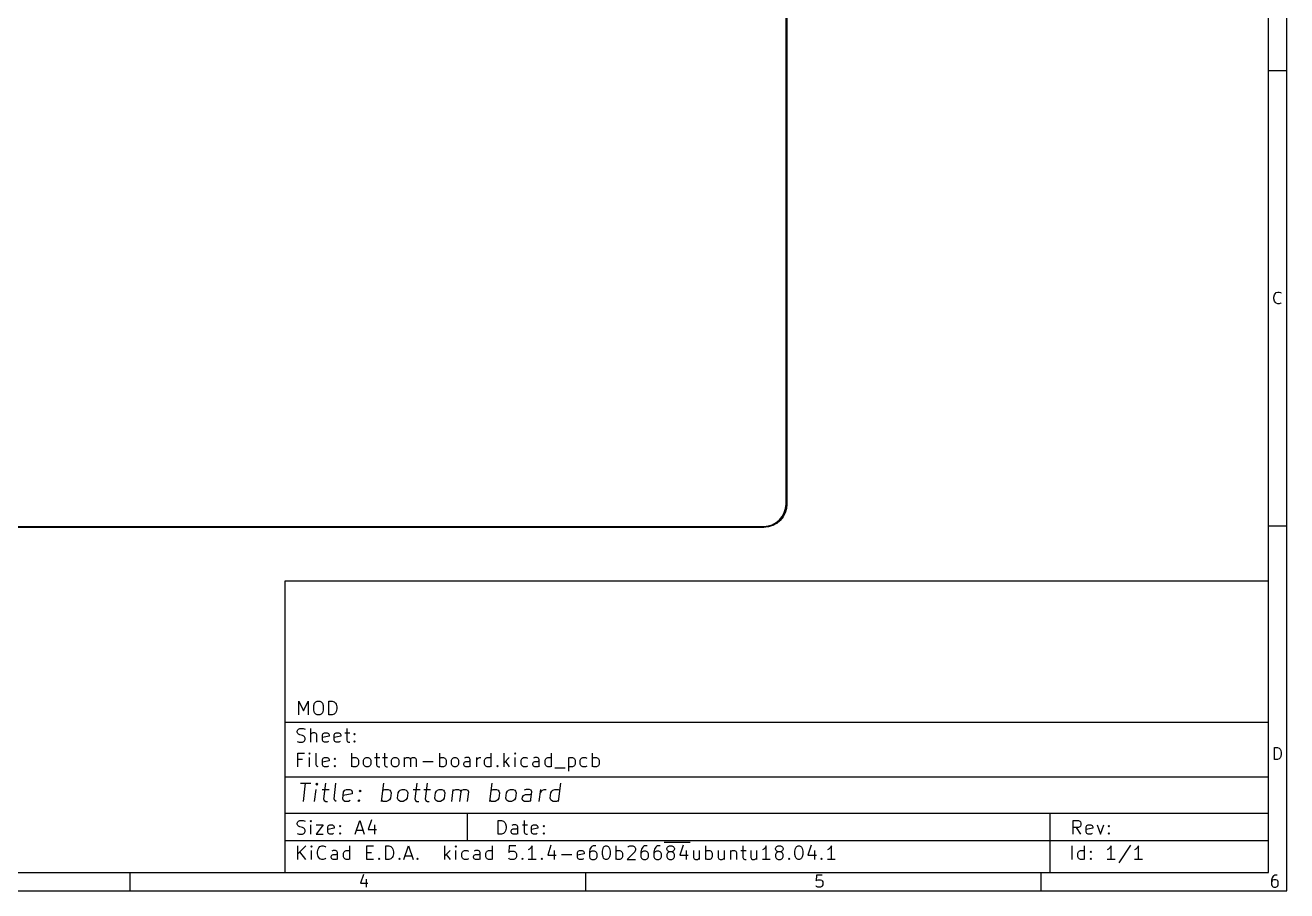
# Model space of a CAD drawing. Extents: x -66 to 211, y -177 to 13.
# Drawn here: x 72.9 to 211.4, y -176.9 to -81.9 of the extents above; entities that cross this region are included whole.
import ezdxf

# ---------------------------------------------------------------- set-up
doc = ezdxf.new("R2010")
doc.units = 0
doc.layers.add('BLACK', color=7, linetype='CONTINUOUS')

msp = doc.modelspace()

# ---------------------------------------------------------------- linework, layer by layer
at = {"layer": 'BLACK', "linetype": 'CONTINUOUS'}
for p, q in [((211.435, -176.949), (211.435, 13.0581)), ((209.435, -174.949), (209.435, 11.0581)), ((156.457, -134.506), (156.457, -13.0085)), ((156.557, -13.0058), (156.557, -134.511)), ((211.435, -86.9419), (209.435, -86.9419)), ((210.032, -111.787), (210.094, -111.539)), ((210.032, -111.973), (210.032, -111.787)), ((210.094, -112.22), (210.032, -111.973)), ((210.094, -111.539), (210.156, -111.416)), ((210.156, -111.416), (210.28, -111.292)), ((210.28, -111.292), (210.466, -111.23)), ((210.466, -111.23), (210.589, -111.23)), ((210.589, -111.23), (210.775, -111.292)), ((210.775, -111.292), (210.837, -111.354)), ((210.156, -112.344), (210.094, -112.22)), ((210.28, -112.468), (210.156, -112.344)), ((210.466, -112.53), (210.28, -112.468)), ((210.589, -112.53), (210.466, -112.53)), ((210.775, -112.468), (210.589, -112.53)), ((210.837, -112.406), (210.775, -112.468)), ((156.047, -135.864), (156.272, -135.442)), ((156.362, -135.484), (156.133, -135.915)), ((156.272, -135.442), (156.41, -134.984)), ((156.364, -135.48), (156.362, -135.484)), ((156.366, -135.476), (156.364, -135.48)), ((156.507, -135.008), (156.366, -135.475)), ((156.366, -135.475), (156.366, -135.475)), ((156.366, -135.475), (156.366, -135.475)), ((156.366, -135.475), (156.366, -135.476)), ((156.41, -134.984), (156.457, -134.506)), ((156.508, -135.004), (156.507, -135.008)), ((156.509, -134.999), (156.508, -135.004)), ((156.556, -134.518), (156.509, -134.999)), ((156.509, -134.999), (156.509, -134.999)), ((156.509, -134.999), (156.509, -134.999)), ((156.509, -134.999), (156.509, -134.999)), ((156.557, -134.511), (156.556, -134.518)), ((156.556, -134.518), (156.556, -134.518)), ((154.009, -137.058), (-12.9956, -137.058)), ((-12.9907, -136.958), (154.007, -136.958)), ((154.007, -136.958), (154.007, -136.958)), ((154.007, -136.958), (154.022, -136.958)), ((154.024, -137.058), (154.009, -137.058)), ((154.009, -137.058), (154.009, -137.058)), ((154.022, -136.958), (154.499, -136.908)), ((154.027, -137.058), (154.024, -137.058)), ((154.029, -137.058), (154.027, -137.058)), ((154.515, -137.007), (154.029, -137.058)), ((154.029, -137.058), (154.029, -137.058)), ((154.499, -136.908), (154.956, -136.767)), ((154.519, -137.006), (154.515, -137.007)), ((154.524, -137.005), (154.519, -137.006)), ((154.99, -136.861), (154.524, -137.005)), ((154.524, -137.005), (154.524, -137.005)), ((154.524, -137.005), (154.524, -137.005)), ((154.956, -136.767), (155.377, -136.539)), ((154.995, -136.859), (154.99, -136.861)), ((154.999, -136.857), (154.995, -136.859)), ((155.429, -136.625), (154.999, -136.857)), ((154.999, -136.857), (154.999, -136.857)), ((154.999, -136.857), (154.999, -136.857)), ((154.999, -136.857), (154.999, -136.857)), ((155.377, -136.539), (155.745, -136.234)), ((155.432, -136.622), (155.429, -136.625)), ((155.436, -136.62), (155.432, -136.622)), ((155.437, -136.619), (155.436, -136.62)), ((155.813, -136.308), (155.437, -136.619)), ((155.745, -136.234), (156.047, -135.864)), ((155.816, -136.305), (155.813, -136.308)), ((155.819, -136.302), (155.816, -136.305)), ((156.128, -135.923), (155.819, -136.301)), ((155.819, -136.301), (155.819, -136.301)), ((155.819, -136.301), (155.819, -136.301)), ((155.819, -136.301), (155.819, -136.302)), ((156.13, -135.92), (156.128, -135.923)), ((156.133, -135.916), (156.13, -135.92)), ((156.133, -135.915), (156.133, -135.916)), ((211.435, -136.942), (209.435, -136.942)), ((101.435, -142.949), (101.435, -174.949)), ((209.435, -142.949), (101.435, -142.949)), ((209.435, -174.949), (209.435, -142.949)), ((102.987, -157.628), (102.987, -156.128)), ((102.987, -156.128), (103.487, -157.199)), ((103.487, -157.199), (103.987, -156.128)), ((103.987, -156.128), (103.987, -157.628)), ((104.63, -156.628), (104.701, -156.342)), ((104.701, -156.342), (104.844, -156.199)), ((104.844, -156.199), (104.987, -156.128)), ((104.987, -156.128), (105.273, -156.128)), ((105.273, -156.128), (105.415, -156.199)), ((105.415, -156.199), (105.558, -156.342)), ((105.558, -156.342), (105.63, -156.628)), ((106.273, -157.628), (106.273, -156.128)), ((106.273, -156.128), (106.63, -156.128)), ((106.63, -156.128), (106.844, -156.199)), ((106.844, -156.199), (106.987, -156.342)), ((106.987, -156.342), (107.058, -156.485)), ((107.058, -156.485), (107.13, -156.771)), ((104.63, -157.128), (104.63, -156.628)), ((104.701, -157.413), (104.63, -157.128)), ((104.844, -157.556), (104.701, -157.413)), ((104.987, -157.628), (104.844, -157.556)), ((105.273, -157.628), (104.987, -157.628)), ((105.415, -157.556), (105.273, -157.628)), ((105.558, -157.413), (105.415, -157.556)), ((105.63, -157.128), (105.558, -157.413)), ((105.63, -156.628), (105.63, -157.128)), ((106.63, -157.628), (106.273, -157.628)), ((106.844, -157.556), (106.63, -157.628)), ((106.987, -157.413), (106.844, -157.556)), ((107.058, -157.271), (106.987, -157.413)), ((107.13, -156.985), (107.058, -157.271)), ((107.13, -156.771), (107.13, -156.985)), ((101.435, -158.449), (209.435, -158.449)), ((102.795, -159.413), (102.867, -159.271)), ((102.867, -159.271), (102.938, -159.199)), ((102.938, -159.199), (103.081, -159.128)), ((103.081, -159.128), (103.438, -159.128)), ((103.438, -159.128), (103.653, -159.199)), ((104.295, -160.628), (104.295, -159.128)), ((108.224, -159.128), (108.224, -160.413)), ((102.795, -159.556), (102.795, -159.413)), ((102.867, -159.699), (102.795, -159.556)), ((102.795, -160.556), (103.01, -160.628)), ((102.938, -159.771), (102.867, -159.699)), ((103.081, -159.842), (102.938, -159.771)), ((103.01, -160.628), (103.367, -160.628)), ((103.367, -159.913), (103.081, -159.842)), ((103.51, -159.985), (103.367, -159.913)), ((103.367, -160.628), (103.51, -160.556)), ((103.581, -160.056), (103.51, -159.985)), ((103.51, -160.556), (103.581, -160.485)), ((103.653, -160.199), (103.581, -160.056)), ((103.581, -160.485), (103.653, -160.342)), ((103.653, -160.342), (103.653, -160.199)), ((104.367, -159.699), (104.295, -159.771)), ((104.51, -159.628), (104.367, -159.699)), ((104.724, -159.628), (104.51, -159.628)), ((104.867, -159.699), (104.724, -159.628)), ((104.938, -159.842), (104.867, -159.699)), ((104.938, -160.628), (104.938, -159.842)), ((105.581, -159.842), (105.653, -159.699)), ((105.581, -160.413), (105.581, -159.842)), ((106.295, -159.985), (105.581, -160.128)), ((105.653, -160.556), (105.581, -160.413)), ((105.653, -159.699), (105.795, -159.628)), ((105.795, -160.628), (105.653, -160.556)), ((105.795, -159.628), (106.081, -159.628)), ((106.081, -160.628), (105.795, -160.628)), ((106.081, -159.628), (106.224, -159.699)), ((106.224, -160.556), (106.081, -160.628)), ((106.224, -159.699), (106.295, -159.842)), ((106.295, -159.842), (106.295, -159.985)), ((106.867, -159.842), (106.938, -159.699)), ((106.867, -160.413), (106.867, -159.842)), ((107.581, -159.985), (106.867, -160.128)), ((106.938, -160.556), (106.867, -160.413)), ((106.938, -159.699), (107.081, -159.628)), ((107.081, -160.628), (106.938, -160.556)), ((107.081, -159.628), (107.367, -159.628)), ((107.367, -160.628), (107.081, -160.628)), ((107.367, -159.628), (107.51, -159.699)), ((107.51, -160.556), (107.367, -160.628)), ((107.51, -159.699), (107.581, -159.842)), ((107.581, -159.842), (107.581, -159.985)), ((108.01, -159.628), (108.581, -159.628)), ((108.224, -160.413), (108.295, -160.556)), ((108.295, -160.556), (108.438, -160.628)), ((108.438, -160.628), (108.581, -160.628)), ((109.01, -159.771), (109.081, -159.699)), ((109.081, -159.842), (109.01, -159.771)), ((109.01, -160.556), (109.081, -160.485)), ((109.081, -160.628), (109.01, -160.556)), ((109.081, -159.699), (109.153, -159.771)), ((109.081, -159.699), (109.081, -159.842)), ((109.153, -159.771), (109.081, -159.842)), ((109.081, -160.485), (109.153, -160.556)), ((109.081, -160.485), (109.081, -160.628)), ((109.153, -160.556), (109.081, -160.628)), ((102.867, -163.328), (102.867, -161.828)), ((102.867, -161.828), (103.581, -161.828)), ((104.153, -161.828), (104.081, -161.899)), ((104.081, -161.899), (104.153, -161.971)), ((104.224, -161.899), (104.153, -161.828)), ((104.153, -161.828), (104.153, -161.971)), ((104.153, -161.971), (104.224, -161.899)), ((104.867, -163.113), (104.867, -161.828)), ((108.795, -163.328), (108.795, -161.828)), ((111.51, -161.828), (111.51, -163.113)), ((112.367, -161.828), (112.367, -163.113)), ((118.438, -163.328), (118.438, -161.828)), ((124.081, -163.328), (124.081, -161.828)), ((125.51, -163.328), (125.51, -161.828)), ((126.724, -161.828), (126.653, -161.899)), ((126.653, -161.899), (126.724, -161.971)), ((126.795, -161.899), (126.724, -161.828)), ((126.724, -161.828), (126.724, -161.971)), ((126.724, -161.971), (126.795, -161.899)), ((130.724, -163.328), (130.724, -161.828)), ((135.224, -163.328), (135.224, -161.828)), ((210.094, -162.53), (210.094, -161.23)), ((210.094, -161.23), (210.404, -161.23)), ((210.404, -161.23), (210.589, -161.292)), ((210.589, -161.292), (210.713, -161.416)), ((210.713, -161.416), (210.775, -161.539)), ((210.775, -161.539), (210.837, -161.787)), ((210.837, -161.973), (210.775, -162.22)), ((210.837, -161.787), (210.837, -161.973)), ((103.367, -162.542), (102.867, -162.542)), ((104.153, -163.328), (104.153, -162.328)), ((104.938, -163.256), (104.867, -163.113)), ((105.081, -163.328), (104.938, -163.256)), ((105.581, -162.542), (105.653, -162.399)), ((105.581, -163.113), (105.581, -162.542)), ((106.295, -162.685), (105.581, -162.828)), ((105.653, -163.256), (105.581, -163.113)), ((105.653, -162.399), (105.795, -162.328)), ((105.795, -163.328), (105.653, -163.256)), ((105.795, -162.328), (106.081, -162.328)), ((106.081, -163.328), (105.795, -163.328)), ((106.081, -162.328), (106.224, -162.399)), ((106.224, -163.256), (106.081, -163.328)), ((106.224, -162.399), (106.295, -162.542)), ((106.295, -162.542), (106.295, -162.685)), ((106.867, -162.471), (106.938, -162.399)), ((106.938, -162.542), (106.867, -162.471)), ((106.867, -163.256), (106.938, -163.185)), ((106.938, -163.328), (106.867, -163.256)), ((106.938, -162.399), (107.01, -162.471)), ((106.938, -162.399), (106.938, -162.542)), ((107.01, -162.471), (106.938, -162.542)), ((106.938, -163.185), (107.01, -163.256)), ((106.938, -163.185), (106.938, -163.328)), ((107.01, -163.256), (106.938, -163.328)), ((108.795, -162.399), (108.938, -162.328)), ((108.938, -163.328), (108.795, -163.256)), ((108.938, -162.328), (109.224, -162.328)), ((109.224, -163.328), (108.938, -163.328)), ((109.224, -162.328), (109.367, -162.399)), ((109.367, -163.256), (109.224, -163.328)), ((109.367, -162.399), (109.438, -162.471)), ((109.438, -163.185), (109.367, -163.256)), ((109.438, -162.471), (109.51, -162.613)), ((109.51, -163.042), (109.438, -163.185)), ((109.51, -162.613), (109.51, -163.042)), ((110.081, -162.613), (110.153, -162.471)), ((110.081, -163.042), (110.081, -162.613)), ((110.153, -163.185), (110.081, -163.042)), ((110.153, -162.471), (110.224, -162.399)), ((110.224, -163.256), (110.153, -163.185)), ((110.224, -162.399), (110.367, -162.328)), ((110.367, -163.328), (110.224, -163.256)), ((110.367, -162.328), (110.581, -162.328)), ((110.581, -163.328), (110.367, -163.328)), ((110.581, -162.328), (110.724, -162.399)), ((110.724, -163.256), (110.581, -163.328)), ((110.724, -162.399), (110.795, -162.471)), ((110.795, -163.185), (110.724, -163.256)), ((110.795, -162.471), (110.867, -162.613)), ((110.867, -163.042), (110.795, -163.185)), ((110.867, -162.613), (110.867, -163.042)), ((111.295, -162.328), (111.867, -162.328)), ((111.51, -163.113), (111.581, -163.256)), ((111.581, -163.256), (111.724, -163.328)), ((111.724, -163.328), (111.867, -163.328)), ((112.153, -162.328), (112.724, -162.328)), ((112.367, -163.113), (112.438, -163.256)), ((112.438, -163.256), (112.581, -163.328)), ((112.581, -163.328), (112.724, -163.328)), ((113.153, -162.613), (113.224, -162.471)), ((113.153, -163.042), (113.153, -162.613)), ((113.224, -163.185), (113.153, -163.042)), ((113.224, -162.471), (113.295, -162.399)), ((113.295, -163.256), (113.224, -163.185)), ((113.295, -162.399), (113.438, -162.328)), ((113.438, -163.328), (113.295, -163.256)), ((113.438, -162.328), (113.653, -162.328)), ((113.653, -163.328), (113.438, -163.328)), ((113.653, -162.328), (113.795, -162.399)), ((113.795, -163.256), (113.653, -163.328)), ((113.795, -162.399), (113.867, -162.471)), ((113.867, -163.185), (113.795, -163.256)), ((113.867, -162.471), (113.938, -162.613)), ((113.938, -163.042), (113.867, -163.185)), ((113.938, -162.613), (113.938, -163.042)), ((114.581, -163.328), (114.581, -162.328)), ((114.581, -162.471), (114.653, -162.399)), ((114.653, -162.399), (114.795, -162.328)), ((114.795, -162.328), (115.01, -162.328)), ((115.01, -162.328), (115.153, -162.399)), ((115.153, -162.399), (115.224, -162.542)), ((115.224, -162.542), (115.295, -162.399)), ((115.224, -162.542), (115.224, -163.328)), ((115.295, -162.399), (115.438, -162.328)), ((115.438, -162.328), (115.653, -162.328)), ((115.653, -162.328), (115.795, -162.399)), ((115.795, -162.399), (115.867, -162.542)), ((115.867, -162.542), (115.867, -163.328)), ((116.581, -162.756), (117.724, -162.756)), ((118.438, -162.399), (118.581, -162.328)), ((118.581, -163.328), (118.438, -163.256)), ((118.581, -162.328), (118.867, -162.328)), ((118.867, -163.328), (118.581, -163.328)), ((118.867, -162.328), (119.01, -162.399)), ((119.01, -163.256), (118.867, -163.328)), ((119.01, -162.399), (119.081, -162.471)), ((119.081, -163.185), (119.01, -163.256)), ((119.081, -162.471), (119.153, -162.613)), ((119.153, -163.042), (119.081, -163.185)), ((119.153, -162.613), (119.153, -163.042)), ((119.724, -162.613), (119.795, -162.471)), ((119.724, -163.042), (119.724, -162.613)), ((119.795, -163.185), (119.724, -163.042)), ((119.795, -162.471), (119.867, -162.399)), ((119.867, -163.256), (119.795, -163.185)), ((119.867, -162.399), (120.01, -162.328)), ((120.01, -163.328), (119.867, -163.256)), ((120.01, -162.328), (120.224, -162.328)), ((120.224, -163.328), (120.01, -163.328)), ((120.224, -162.328), (120.367, -162.399)), ((120.367, -163.256), (120.224, -163.328)), ((120.367, -162.399), (120.438, -162.471)), ((120.438, -163.185), (120.367, -163.256)), ((120.438, -162.471), (120.51, -162.613)), ((120.51, -163.042), (120.438, -163.185)), ((120.51, -162.613), (120.51, -163.042)), ((121.081, -162.971), (121.153, -162.828)), ((121.081, -163.113), (121.081, -162.971)), ((121.153, -163.256), (121.081, -163.113)), ((121.295, -162.328), (121.153, -162.399)), ((121.153, -162.828), (121.295, -162.756)), ((121.295, -163.328), (121.153, -163.256)), ((121.581, -162.328), (121.295, -162.328)), ((121.295, -162.756), (121.653, -162.756)), ((121.653, -163.328), (121.295, -163.328)), ((121.724, -162.399), (121.581, -162.328)), ((121.653, -162.756), (121.795, -162.685)), ((121.795, -163.256), (121.653, -163.328)), ((121.795, -162.542), (121.724, -162.399)), ((121.795, -163.328), (121.795, -162.542)), ((122.51, -163.328), (122.51, -162.328)), ((122.51, -162.613), (122.581, -162.471)), ((122.581, -162.471), (122.653, -162.399)), ((122.653, -162.399), (122.795, -162.328)), ((122.795, -162.328), (122.938, -162.328)), ((123.367, -162.613), (123.438, -162.471)), ((123.367, -163.042), (123.367, -162.613)), ((123.438, -163.185), (123.367, -163.042)), ((123.438, -162.471), (123.51, -162.399)), ((123.51, -163.256), (123.438, -163.185)), ((123.51, -162.399), (123.653, -162.328)), ((123.653, -163.328), (123.51, -163.256)), ((123.653, -162.328), (123.938, -162.328)), ((123.938, -163.328), (123.653, -163.328)), ((123.938, -162.328), (124.081, -162.399)), ((124.081, -163.256), (123.938, -163.328)), ((124.724, -163.256), (124.795, -163.185)), ((124.795, -163.328), (124.724, -163.256)), ((124.795, -163.185), (124.867, -163.256)), ((124.795, -163.185), (124.795, -163.328)), ((124.867, -163.256), (124.795, -163.328)), ((126.081, -162.328), (125.51, -162.899)), ((125.653, -162.756), (126.081, -163.328)), ((126.724, -163.328), (126.724, -162.328)), ((127.367, -162.613), (127.438, -162.471)), ((127.367, -163.042), (127.367, -162.613)), ((127.438, -163.185), (127.367, -163.042)), ((127.438, -162.471), (127.51, -162.399)), ((127.51, -163.256), (127.438, -163.185)), ((127.51, -162.399), (127.653, -162.328)), ((127.653, -163.328), (127.51, -163.256)), ((127.653, -162.328), (127.938, -162.328)), ((127.938, -163.328), (127.653, -163.328)), ((127.938, -162.328), (128.081, -162.399)), ((128.081, -163.256), (127.938, -163.328)), ((128.653, -162.971), (128.724, -162.828)), ((128.653, -163.113), (128.653, -162.971)), ((128.724, -163.256), (128.653, -163.113)), ((128.867, -162.328), (128.724, -162.399)), ((128.724, -162.828), (128.867, -162.756)), ((128.867, -163.328), (128.724, -163.256)), ((129.153, -162.328), (128.867, -162.328)), ((128.867, -162.756), (129.224, -162.756)), ((129.224, -163.328), (128.867, -163.328)), ((129.295, -162.399), (129.153, -162.328)), ((129.224, -162.756), (129.367, -162.685)), ((129.367, -163.256), (129.224, -163.328)), ((129.367, -162.542), (129.295, -162.399)), ((129.367, -163.328), (129.367, -162.542)), ((130.01, -162.613), (130.081, -162.471)), ((130.01, -163.042), (130.01, -162.613)), ((130.081, -163.185), (130.01, -163.042)), ((130.081, -162.471), (130.153, -162.399)), ((130.153, -163.256), (130.081, -163.185)), ((130.153, -162.399), (130.295, -162.328)), ((130.295, -163.328), (130.153, -163.256)), ((130.295, -162.328), (130.581, -162.328)), ((130.581, -163.328), (130.295, -163.328)), ((130.581, -162.328), (130.724, -162.399)), ((130.724, -163.256), (130.581, -163.328)), ((132.581, -162.328), (132.581, -163.828)), ((132.581, -162.399), (132.724, -162.328)), ((132.724, -163.328), (132.581, -163.256)), ((132.724, -162.328), (133.01, -162.328)), ((133.01, -163.328), (132.724, -163.328)), ((133.01, -162.328), (133.153, -162.399)), ((133.153, -163.256), (133.01, -163.328)), ((133.153, -162.399), (133.224, -162.471)), ((133.224, -163.185), (133.153, -163.256)), ((133.224, -162.471), (133.295, -162.613)), ((133.295, -163.042), (133.224, -163.185)), ((133.295, -162.613), (133.295, -163.042)), ((133.867, -162.613), (133.938, -162.471)), ((133.867, -163.042), (133.867, -162.613)), ((133.938, -163.185), (133.867, -163.042)), ((133.938, -162.471), (134.01, -162.399)), ((134.01, -163.256), (133.938, -163.185)), ((134.01, -162.399), (134.153, -162.328)), ((134.153, -163.328), (134.01, -163.256)), ((134.153, -162.328), (134.438, -162.328)), ((134.438, -163.328), (134.153, -163.328)), ((134.438, -162.328), (134.581, -162.399)), ((134.581, -163.256), (134.438, -163.328)), ((135.224, -162.399), (135.367, -162.328)), ((135.367, -163.328), (135.224, -163.256)), ((135.367, -162.328), (135.653, -162.328)), ((135.653, -163.328), (135.367, -163.328)), ((135.653, -162.328), (135.795, -162.399)), ((135.795, -163.256), (135.653, -163.328)), ((135.795, -162.399), (135.867, -162.471)), ((135.867, -163.185), (135.795, -163.256)), ((135.867, -162.471), (135.938, -162.613)), ((135.938, -163.042), (135.867, -163.185)), ((135.938, -162.613), (135.938, -163.042)), ((210.404, -162.53), (210.094, -162.53)), ((210.589, -162.468), (210.404, -162.53)), ((210.713, -162.344), (210.589, -162.468)), ((210.775, -162.22), (210.713, -162.344)), ((101.435, -164.449), (209.435, -164.449)), ((131.081, -163.471), (132.224, -163.471)), ((103.147, -165.154), (104.29, -165.154)), ((103.468, -167.154), (103.718, -165.154)), ((104.707, -167.154), (104.873, -165.821)), ((104.957, -165.154), (104.849, -165.249)), ((104.849, -165.249), (104.933, -165.344)), ((104.957, -165.154), (104.933, -165.344)), ((104.933, -165.344), (105.04, -165.249)), ((105.04, -165.249), (104.957, -165.154)), ((105.54, -165.821), (106.302, -165.821)), ((105.909, -165.154), (105.695, -166.868)), ((106.838, -166.868), (107.052, -165.154)), ((107.79, -166.868), (107.885, -166.106)), ((107.885, -166.106), (108.004, -165.916)), ((108.004, -165.916), (108.207, -165.821)), ((108.207, -165.821), (108.588, -165.821)), ((108.588, -165.821), (108.766, -165.916)), ((108.766, -165.916), (108.838, -166.106)), ((108.838, -166.106), (108.814, -166.297)), ((109.611, -166.011), (109.718, -165.916)), ((109.695, -166.106), (109.611, -166.011)), ((109.718, -165.916), (109.695, -166.106)), ((109.802, -166.011), (109.695, -166.106)), ((109.718, -165.916), (109.802, -166.011)), ((112.04, -167.154), (112.29, -165.154)), ((112.195, -165.916), (112.397, -165.821)), ((112.397, -165.821), (112.778, -165.821)), ((112.778, -165.821), (112.957, -165.916)), ((112.957, -165.916), (113.04, -166.011)), ((113.04, -166.011), (113.111, -166.201)), ((113.111, -166.201), (113.04, -166.773)), ((113.802, -166.773), (113.873, -166.201)), ((113.873, -166.201), (113.992, -166.011)), ((113.992, -166.011), (114.099, -165.916)), ((114.099, -165.916), (114.302, -165.821)), ((114.302, -165.821), (114.588, -165.821)), ((114.588, -165.821), (114.766, -165.916)), ((114.766, -165.916), (114.849, -166.011)), ((114.849, -166.011), (114.921, -166.201)), ((114.921, -166.201), (114.849, -166.773)), ((115.54, -165.821), (116.302, -165.821)), ((115.909, -165.154), (115.695, -166.868)), ((116.683, -165.821), (117.445, -165.821)), ((117.052, -165.154), (116.838, -166.868)), ((117.897, -166.773), (117.968, -166.201)), ((117.968, -166.201), (118.088, -166.011)), ((118.088, -166.011), (118.195, -165.916)), ((118.195, -165.916), (118.397, -165.821)), ((118.397, -165.821), (118.683, -165.821)), ((118.683, -165.821), (118.861, -165.916)), ((118.861, -165.916), (118.945, -166.011)), ((118.945, -166.011), (119.016, -166.201)), ((119.016, -166.201), (118.945, -166.773)), ((119.754, -167.154), (119.921, -165.821)), ((119.897, -166.011), (120.004, -165.916)), ((120.004, -165.916), (120.207, -165.821)), ((120.207, -165.821), (120.492, -165.821)), ((120.492, -165.821), (120.671, -165.916)), ((120.742, -166.106), (120.611, -167.154)), ((120.671, -165.916), (120.742, -166.106)), ((120.742, -166.106), (120.861, -165.916)), ((120.861, -165.916), (121.064, -165.821)), ((121.064, -165.821), (121.349, -165.821)), ((121.349, -165.821), (121.528, -165.916)), ((121.599, -166.106), (121.468, -167.154)), ((121.528, -165.916), (121.599, -166.106)), ((123.945, -167.154), (124.195, -165.154)), ((124.099, -165.916), (124.302, -165.821)), ((124.302, -165.821), (124.683, -165.821)), ((124.683, -165.821), (124.861, -165.916)), ((124.861, -165.916), (124.945, -166.011)), ((124.945, -166.011), (125.016, -166.201)), ((125.016, -166.201), (124.945, -166.773)), ((125.707, -166.773), (125.778, -166.201)), ((125.778, -166.201), (125.897, -166.011)), ((125.897, -166.011), (126.004, -165.916)), ((126.004, -165.916), (126.207, -165.821)), ((126.207, -165.821), (126.492, -165.821)), ((126.492, -165.821), (126.671, -165.916)), ((126.671, -165.916), (126.754, -166.011)), ((126.754, -166.011), (126.826, -166.201)), ((126.826, -166.201), (126.754, -166.773)), ((127.921, -165.821), (127.718, -165.916)), ((128.302, -165.821), (127.921, -165.821)), ((128.48, -165.916), (128.302, -165.821)), ((128.421, -167.154), (128.552, -166.106)), ((128.552, -166.106), (128.48, -165.916)), ((129.373, -167.154), (129.54, -165.821)), ((129.492, -166.201), (129.611, -166.011)), ((129.611, -166.011), (129.718, -165.916)), ((129.718, -165.916), (129.921, -165.821)), ((129.921, -165.821), (130.111, -165.821)), ((130.564, -166.773), (130.635, -166.201)), ((130.635, -166.201), (130.754, -166.011)), ((130.754, -166.011), (130.861, -165.916)), ((130.861, -165.916), (131.064, -165.821)), ((131.064, -165.821), (131.445, -165.821)), ((131.445, -165.821), (131.623, -165.916)), ((131.468, -167.154), (131.718, -165.154)), ((105.695, -166.868), (105.766, -167.059)), ((105.766, -167.059), (105.945, -167.154)), ((105.945, -167.154), (106.135, -167.154)), ((106.909, -167.059), (106.838, -166.868)), ((107.088, -167.154), (106.909, -167.059)), ((107.861, -167.059), (107.79, -166.868)), ((108.814, -166.297), (107.838, -166.487)), ((108.04, -167.154), (107.861, -167.059)), ((108.421, -167.154), (108.04, -167.154)), ((108.623, -167.059), (108.421, -167.154)), ((109.48, -167.059), (109.588, -166.963)), ((109.564, -167.154), (109.48, -167.059)), ((109.588, -166.963), (109.564, -167.154)), ((109.671, -167.059), (109.564, -167.154)), ((109.588, -166.963), (109.671, -167.059)), ((112.23, -167.154), (112.052, -167.059)), ((112.611, -167.154), (112.23, -167.154)), ((112.814, -167.059), (112.611, -167.154)), ((112.921, -166.963), (112.814, -167.059)), ((113.04, -166.773), (112.921, -166.963)), ((113.873, -166.963), (113.802, -166.773)), ((113.957, -167.059), (113.873, -166.963)), ((114.135, -167.154), (113.957, -167.059)), ((114.421, -167.154), (114.135, -167.154)), ((114.623, -167.059), (114.421, -167.154)), ((114.73, -166.963), (114.623, -167.059)), ((114.849, -166.773), (114.73, -166.963)), ((115.695, -166.868), (115.766, -167.059)), ((115.766, -167.059), (115.945, -167.154)), ((115.945, -167.154), (116.135, -167.154)), ((116.838, -166.868), (116.909, -167.059)), ((116.909, -167.059), (117.088, -167.154)), ((117.088, -167.154), (117.278, -167.154)), ((117.968, -166.963), (117.897, -166.773)), ((118.052, -167.059), (117.968, -166.963)), ((118.23, -167.154), (118.052, -167.059)), ((118.516, -167.154), (118.23, -167.154)), ((118.718, -167.059), (118.516, -167.154)), ((118.826, -166.963), (118.718, -167.059)), ((118.945, -166.773), (118.826, -166.963)), ((124.135, -167.154), (123.957, -167.059)), ((124.516, -167.154), (124.135, -167.154)), ((124.718, -167.059), (124.516, -167.154)), ((124.826, -166.963), (124.718, -167.059)), ((124.945, -166.773), (124.826, -166.963)), ((125.778, -166.963), (125.707, -166.773)), ((125.861, -167.059), (125.778, -166.963)), ((126.04, -167.154), (125.861, -167.059)), ((126.326, -167.154), (126.04, -167.154)), ((126.528, -167.059), (126.326, -167.154)), ((126.635, -166.963), (126.528, -167.059)), ((126.754, -166.773), (126.635, -166.963)), ((127.504, -166.868), (127.528, -166.678)), ((127.576, -167.059), (127.504, -166.868)), ((127.528, -166.678), (127.647, -166.487)), ((127.754, -167.154), (127.576, -167.059)), ((127.647, -166.487), (127.849, -166.392)), ((128.23, -167.154), (127.754, -167.154)), ((127.849, -166.392), (128.326, -166.392)), ((128.433, -167.059), (128.23, -167.154)), ((128.326, -166.392), (128.528, -166.297)), ((130.635, -166.963), (130.564, -166.773)), ((130.718, -167.059), (130.635, -166.963)), ((130.897, -167.154), (130.718, -167.059)), ((131.278, -167.154), (130.897, -167.154)), ((131.48, -167.059), (131.278, -167.154)), ((101.435, -168.449), (209.435, -168.449)), ((121.435, -168.449), (121.435, -171.449)), ((185.435, -168.449), (185.435, -174.949)), ((102.795, -169.513), (102.867, -169.371)), ((102.795, -169.656), (102.795, -169.513)), ((102.867, -169.799), (102.795, -169.656)), ((102.867, -169.371), (102.938, -169.299)), ((102.938, -169.871), (102.867, -169.799)), ((102.938, -169.299), (103.081, -169.228)), ((103.081, -169.942), (102.938, -169.871)), ((103.081, -169.228), (103.438, -169.228)), ((103.367, -170.013), (103.081, -169.942)), ((103.51, -170.085), (103.367, -170.013)), ((103.438, -169.228), (103.653, -169.299)), ((103.581, -170.156), (103.51, -170.085)), ((103.653, -170.299), (103.581, -170.156)), ((103.653, -170.442), (103.653, -170.299)), ((104.295, -169.228), (104.224, -169.299)), ((104.224, -169.299), (104.295, -169.371)), ((104.367, -169.299), (104.295, -169.228)), ((104.295, -169.228), (104.295, -169.371)), ((104.295, -169.371), (104.367, -169.299)), ((104.295, -170.728), (104.295, -169.728)), ((104.867, -169.728), (105.653, -169.728)), ((105.653, -169.728), (104.867, -170.728)), ((106.153, -169.942), (106.224, -169.799)), ((106.153, -170.513), (106.153, -169.942)), ((106.867, -170.085), (106.153, -170.228)), ((106.224, -169.799), (106.367, -169.728)), ((106.367, -169.728), (106.653, -169.728)), ((106.653, -169.728), (106.795, -169.799)), ((106.795, -169.799), (106.867, -169.942)), ((106.867, -169.942), (106.867, -170.085)), ((107.438, -169.871), (107.51, -169.799)), ((107.51, -169.942), (107.438, -169.871)), ((107.51, -169.799), (107.581, -169.871)), ((107.51, -169.799), (107.51, -169.942)), ((107.581, -169.871), (107.51, -169.942)), ((109.153, -170.728), (109.653, -169.228)), ((109.295, -170.299), (110.01, -170.299)), ((109.653, -169.228), (110.153, -170.728)), ((110.938, -169.156), (110.581, -170.228)), ((110.581, -170.228), (111.51, -170.228)), ((111.295, -169.728), (111.295, -170.728)), ((124.867, -170.728), (124.867, -169.228)), ((124.867, -169.228), (125.224, -169.228)), ((125.224, -169.228), (125.438, -169.299)), ((125.438, -169.299), (125.581, -169.442)), ((125.581, -169.442), (125.653, -169.585)), ((125.653, -169.585), (125.724, -169.871)), ((125.724, -170.085), (125.653, -170.371)), ((125.724, -169.871), (125.724, -170.085)), ((126.295, -170.371), (126.367, -170.228)), ((126.51, -169.728), (126.367, -169.799)), ((126.367, -170.228), (126.51, -170.156)), ((126.795, -169.728), (126.51, -169.728)), ((126.51, -170.156), (126.867, -170.156)), ((126.938, -169.799), (126.795, -169.728)), ((126.867, -170.156), (127.01, -170.085)), ((127.01, -169.942), (126.938, -169.799)), ((127.01, -170.728), (127.01, -169.942)), ((127.51, -169.728), (128.081, -169.728)), ((127.724, -169.228), (127.724, -170.513)), ((128.51, -169.942), (128.581, -169.799)), ((128.51, -170.513), (128.51, -169.942)), ((129.224, -170.085), (128.51, -170.228)), ((128.581, -169.799), (128.724, -169.728)), ((128.724, -169.728), (129.01, -169.728)), ((129.01, -169.728), (129.153, -169.799)), ((129.153, -169.799), (129.224, -169.942)), ((129.224, -169.942), (129.224, -170.085)), ((129.795, -169.871), (129.867, -169.799)), ((129.867, -169.942), (129.795, -169.871)), ((129.867, -169.799), (129.938, -169.871)), ((129.867, -169.799), (129.867, -169.942)), ((129.938, -169.871), (129.867, -169.942)), ((187.987, -170.728), (187.987, -169.228)), ((187.987, -169.228), (188.558, -169.228)), ((188.558, -170.013), (187.987, -170.013)), ((188.844, -170.728), (188.344, -170.013)), ((188.558, -169.228), (188.701, -169.299)), ((188.701, -169.942), (188.558, -170.013)), ((188.701, -169.299), (188.773, -169.371)), ((188.773, -169.871), (188.701, -169.942)), ((188.773, -169.371), (188.844, -169.513)), ((188.844, -169.728), (188.773, -169.871)), ((188.844, -169.513), (188.844, -169.728)), ((189.415, -169.942), (189.487, -169.799)), ((189.415, -170.513), (189.415, -169.942)), ((190.13, -170.085), (189.415, -170.228)), ((189.487, -169.799), (189.63, -169.728)), ((189.63, -169.728), (189.915, -169.728)), ((189.915, -169.728), (190.058, -169.799)), ((190.058, -169.799), (190.13, -169.942)), ((190.13, -169.942), (190.13, -170.085)), ((190.63, -169.728), (190.987, -170.728)), ((190.987, -170.728), (191.344, -169.728)), ((191.844, -169.871), (191.915, -169.799)), ((191.915, -169.942), (191.844, -169.871)), ((191.915, -169.799), (191.987, -169.871)), ((191.915, -169.799), (191.915, -169.942)), ((191.987, -169.871), (191.915, -169.942)), ((101.435, -171.449), (209.435, -171.449)), ((102.795, -170.656), (103.01, -170.728)), ((103.01, -170.728), (103.367, -170.728)), ((103.367, -170.728), (103.51, -170.656)), ((103.51, -170.656), (103.581, -170.585)), ((103.581, -170.585), (103.653, -170.442)), ((104.867, -170.728), (105.653, -170.728)), ((106.224, -170.656), (106.153, -170.513)), ((106.367, -170.728), (106.224, -170.656)), ((106.653, -170.728), (106.367, -170.728)), ((106.795, -170.656), (106.653, -170.728)), ((107.438, -170.656), (107.51, -170.585)), ((107.51, -170.728), (107.438, -170.656)), ((107.51, -170.585), (107.581, -170.656)), ((107.51, -170.585), (107.51, -170.728)), ((107.581, -170.656), (107.51, -170.728)), ((125.224, -170.728), (124.867, -170.728)), ((125.438, -170.656), (125.224, -170.728)), ((125.581, -170.513), (125.438, -170.656)), ((125.653, -170.371), (125.581, -170.513)), ((126.295, -170.513), (126.295, -170.371)), ((126.367, -170.656), (126.295, -170.513)), ((126.51, -170.728), (126.367, -170.656)), ((126.867, -170.728), (126.51, -170.728)), ((127.01, -170.656), (126.867, -170.728)), ((127.724, -170.513), (127.795, -170.656)), ((127.795, -170.656), (127.938, -170.728)), ((127.938, -170.728), (128.081, -170.728)), ((128.581, -170.656), (128.51, -170.513)), ((128.724, -170.728), (128.581, -170.656)), ((129.01, -170.728), (128.724, -170.728)), ((129.153, -170.656), (129.01, -170.728)), ((129.795, -170.656), (129.867, -170.585)), ((129.867, -170.728), (129.795, -170.656)), ((129.867, -170.585), (129.938, -170.656)), ((129.867, -170.585), (129.867, -170.728)), ((129.938, -170.656), (129.867, -170.728)), ((143.081, -171.619), (144.51, -171.619)), ((144.51, -171.619), (145.938, -171.619)), ((189.487, -170.656), (189.415, -170.513)), ((189.63, -170.728), (189.487, -170.656)), ((189.915, -170.728), (189.63, -170.728)), ((190.058, -170.656), (189.915, -170.728)), ((191.844, -170.656), (191.915, -170.585)), ((191.915, -170.728), (191.844, -170.656)), ((191.915, -170.585), (191.987, -170.656)), ((191.915, -170.585), (191.915, -170.728)), ((191.987, -170.656), (191.915, -170.728)), ((102.867, -173.528), (102.867, -172.028)), ((103.724, -172.028), (102.867, -172.885)), ((103.724, -173.528), (103.081, -172.671)), ((104.367, -172.028), (104.295, -172.099)), ((104.295, -172.099), (104.367, -172.171)), ((104.438, -172.099), (104.367, -172.028)), ((104.367, -172.028), (104.367, -172.171)), ((104.367, -172.171), (104.438, -172.099)), ((104.367, -173.528), (104.367, -172.528)), ((105.01, -172.671), (105.081, -172.385)), ((105.01, -172.885), (105.01, -172.671)), ((105.081, -173.171), (105.01, -172.885)), ((105.081, -172.385), (105.153, -172.242)), ((105.153, -172.242), (105.295, -172.099)), ((105.295, -172.099), (105.51, -172.028)), ((105.51, -172.028), (105.653, -172.028)), ((105.653, -172.028), (105.867, -172.099)), ((105.867, -172.099), (105.938, -172.171)), ((106.51, -173.171), (106.581, -173.028)), ((106.724, -172.528), (106.581, -172.599)), ((106.581, -173.028), (106.724, -172.956)), ((107.01, -172.528), (106.724, -172.528)), ((106.724, -172.956), (107.081, -172.956)), ((107.153, -172.599), (107.01, -172.528)), ((107.081, -172.956), (107.224, -172.885)), ((107.224, -172.742), (107.153, -172.599)), ((107.224, -173.528), (107.224, -172.742)), ((107.867, -172.813), (107.938, -172.671)), ((107.867, -173.242), (107.867, -172.813)), ((107.938, -172.671), (108.01, -172.599)), ((108.01, -172.599), (108.153, -172.528)), ((108.153, -172.528), (108.438, -172.528)), ((108.438, -172.528), (108.581, -172.599)), ((108.581, -173.528), (108.581, -172.028)), ((110.438, -173.528), (110.438, -172.028)), ((110.438, -172.028), (111.153, -172.028)), ((110.438, -172.742), (110.938, -172.742)), ((112.51, -173.528), (112.51, -172.028)), ((112.51, -172.028), (112.867, -172.028)), ((112.867, -172.028), (113.081, -172.099)), ((113.081, -172.099), (113.224, -172.242)), ((113.224, -172.242), (113.295, -172.385)), ((113.295, -172.385), (113.367, -172.671)), ((113.367, -172.885), (113.295, -173.171)), ((113.367, -172.671), (113.367, -172.885)), ((114.51, -173.528), (115.01, -172.028)), ((114.653, -173.099), (115.367, -173.099)), ((115.01, -172.028), (115.51, -173.528)), ((119.01, -173.528), (119.01, -172.028)), ((119.581, -172.528), (119.01, -173.099)), ((119.153, -172.956), (119.581, -173.528)), ((120.224, -172.028), (120.153, -172.099)), ((120.153, -172.099), (120.224, -172.171)), ((120.295, -172.099), (120.224, -172.028)), ((120.224, -172.028), (120.224, -172.171)), ((120.224, -172.171), (120.295, -172.099)), ((120.224, -173.528), (120.224, -172.528)), ((120.867, -172.813), (120.938, -172.671)), ((120.867, -173.242), (120.867, -172.813)), ((120.938, -172.671), (121.01, -172.599)), ((121.01, -172.599), (121.153, -172.528)), ((121.153, -172.528), (121.438, -172.528)), ((121.438, -172.528), (121.581, -172.599)), ((122.153, -173.171), (122.224, -173.028)), ((122.367, -172.528), (122.224, -172.599)), ((122.224, -173.028), (122.367, -172.956)), ((122.653, -172.528), (122.367, -172.528)), ((122.367, -172.956), (122.724, -172.956)), ((122.795, -172.599), (122.653, -172.528)), ((122.724, -172.956), (122.867, -172.885)), ((122.867, -172.742), (122.795, -172.599)), ((122.867, -173.528), (122.867, -172.742)), ((123.51, -172.813), (123.581, -172.671)), ((123.51, -173.242), (123.51, -172.813)), ((123.581, -172.671), (123.653, -172.599)), ((123.653, -172.599), (123.795, -172.528)), ((123.795, -172.528), (124.081, -172.528)), ((124.081, -172.528), (124.224, -172.599)), ((124.224, -173.528), (124.224, -172.028)), ((126.081, -172.028), (126.01, -172.742)), ((126.01, -172.742), (126.081, -172.671)), ((126.795, -172.028), (126.081, -172.028)), ((126.081, -172.671), (126.224, -172.599)), ((126.224, -172.599), (126.581, -172.599)), ((126.581, -172.599), (126.724, -172.671)), ((126.724, -172.671), (126.795, -172.742)), ((126.795, -172.742), (126.867, -172.885)), ((126.867, -172.885), (126.867, -173.242)), ((128.295, -172.385), (128.153, -172.456)), ((128.438, -172.242), (128.295, -172.385)), ((128.581, -172.028), (128.438, -172.242)), ((128.581, -173.528), (128.581, -172.028)), ((130.653, -171.956), (130.295, -173.028)), ((130.295, -173.028), (131.224, -173.028)), ((131.01, -172.528), (131.01, -173.528)), ((131.795, -172.956), (132.938, -172.956)), ((133.581, -172.742), (133.653, -172.599)), ((133.581, -173.313), (133.581, -172.742)), ((134.295, -172.885), (133.581, -173.028)), ((133.653, -172.599), (133.795, -172.528)), ((133.795, -172.528), (134.081, -172.528)), ((134.081, -172.528), (134.224, -172.599)), ((134.224, -172.599), (134.295, -172.742)), ((134.295, -172.742), (134.295, -172.885)), ((134.938, -172.385), (134.867, -172.671)), ((134.867, -172.671), (134.867, -173.242)), ((134.938, -172.742), (134.867, -172.885)), ((135.081, -172.171), (134.938, -172.385)), ((135.01, -172.671), (134.938, -172.742)), ((135.153, -172.599), (135.01, -172.671)), ((135.153, -172.099), (135.081, -172.171)), ((135.295, -172.028), (135.153, -172.099)), ((135.438, -172.599), (135.153, -172.599)), ((135.581, -172.028), (135.295, -172.028)), ((135.581, -172.671), (135.438, -172.599)), ((135.653, -172.742), (135.581, -172.671)), ((135.724, -172.885), (135.653, -172.742)), ((135.724, -173.242), (135.724, -172.885)), ((136.295, -172.599), (136.367, -172.313)), ((136.295, -172.956), (136.295, -172.599)), ((136.367, -173.242), (136.295, -172.956)), ((136.367, -172.313), (136.438, -172.171)), ((136.438, -172.171), (136.51, -172.099)), ((136.51, -172.099), (136.653, -172.028)), ((136.653, -172.028), (136.795, -172.028)), ((136.795, -172.028), (136.938, -172.099)), ((136.938, -172.099), (137.01, -172.171)), ((137.01, -172.171), (137.081, -172.313)), ((137.081, -172.313), (137.153, -172.599)), ((137.153, -172.956), (137.081, -173.242)), ((137.153, -172.599), (137.153, -172.956)), ((137.795, -173.528), (137.795, -172.028)), ((137.795, -172.599), (137.938, -172.528)), ((137.938, -172.528), (138.224, -172.528)), ((138.224, -172.528), (138.367, -172.599)), ((138.367, -172.599), (138.438, -172.671)), ((138.438, -172.671), (138.51, -172.813)), ((138.51, -172.813), (138.51, -173.242)), ((139.867, -172.671), (139.01, -173.528)), ((139.081, -172.171), (139.153, -172.099)), ((139.153, -172.099), (139.295, -172.028)), ((139.295, -172.028), (139.653, -172.028)), ((139.653, -172.028), (139.795, -172.099)), ((139.795, -172.099), (139.867, -172.171)), ((139.867, -172.171), (139.938, -172.313)), ((139.938, -172.456), (139.867, -172.671)), ((139.938, -172.313), (139.938, -172.456)), ((140.581, -172.385), (140.51, -172.671)), ((140.51, -172.671), (140.51, -173.242)), ((140.581, -172.742), (140.51, -172.885)), ((140.724, -172.171), (140.581, -172.385)), ((140.653, -172.671), (140.581, -172.742)), ((140.795, -172.599), (140.653, -172.671)), ((140.795, -172.099), (140.724, -172.171)), ((140.938, -172.028), (140.795, -172.099)), ((141.081, -172.599), (140.795, -172.599)), ((141.224, -172.028), (140.938, -172.028)), ((141.224, -172.671), (141.081, -172.599)), ((141.295, -172.742), (141.224, -172.671)), ((141.367, -172.885), (141.295, -172.742)), ((141.367, -173.242), (141.367, -172.885)), ((142.01, -172.385), (141.938, -172.671)), ((141.938, -172.671), (141.938, -173.242)), ((142.01, -172.742), (141.938, -172.885)), ((142.153, -172.171), (142.01, -172.385)), ((142.081, -172.671), (142.01, -172.742)), ((142.224, -172.599), (142.081, -172.671)), ((142.224, -172.099), (142.153, -172.171)), ((142.367, -172.028), (142.224, -172.099)), ((142.51, -172.599), (142.224, -172.599)), ((142.653, -172.028), (142.367, -172.028)), ((142.653, -172.671), (142.51, -172.599)), ((142.724, -172.742), (142.653, -172.671)), ((142.795, -172.885), (142.724, -172.742)), ((142.795, -173.242), (142.795, -172.885)), ((143.367, -172.313), (143.438, -172.171)), ((143.367, -172.385), (143.367, -172.313)), ((143.438, -172.528), (143.367, -172.385)), ((143.438, -172.813), (143.367, -172.956)), ((143.367, -172.956), (143.367, -173.242)), ((143.438, -172.171), (143.51, -172.099)), ((143.51, -172.599), (143.438, -172.528)), ((143.51, -172.742), (143.438, -172.813)), ((143.51, -172.099), (143.653, -172.028)), ((143.653, -172.671), (143.51, -172.599)), ((143.653, -172.671), (143.51, -172.742)), ((143.653, -172.028), (143.938, -172.028)), ((143.938, -172.671), (143.653, -172.671)), ((143.938, -172.028), (144.081, -172.099)), ((144.081, -172.599), (143.938, -172.671)), ((144.081, -172.742), (143.938, -172.671)), ((144.081, -172.099), (144.153, -172.171)), ((144.153, -172.528), (144.081, -172.599)), ((144.153, -172.813), (144.081, -172.742)), ((144.153, -172.171), (144.224, -172.313)), ((144.224, -172.385), (144.153, -172.528)), ((144.224, -172.956), (144.153, -172.813)), ((144.224, -172.313), (144.224, -172.385)), ((144.224, -173.242), (144.224, -172.956)), ((145.153, -171.956), (144.795, -173.028)), ((144.795, -173.028), (145.724, -173.028)), ((145.51, -172.528), (145.51, -173.528)), ((146.295, -172.528), (146.295, -173.313)), ((146.938, -172.528), (146.938, -173.528)), ((147.653, -173.528), (147.653, -172.028)), ((147.653, -172.599), (147.795, -172.528)), ((147.795, -172.528), (148.081, -172.528)), ((148.081, -172.528), (148.224, -172.599)), ((148.224, -172.599), (148.295, -172.671)), ((148.295, -172.671), (148.367, -172.813)), ((148.367, -172.813), (148.367, -173.242)), ((149.01, -172.528), (149.01, -173.313)), ((149.653, -172.528), (149.653, -173.528)), ((150.367, -172.528), (150.367, -173.528)), ((150.367, -172.671), (150.438, -172.599)), ((150.438, -172.599), (150.581, -172.528)), ((150.581, -172.528), (150.795, -172.528)), ((150.795, -172.528), (150.938, -172.599)), ((150.938, -172.599), (151.01, -172.742)), ((151.01, -172.742), (151.01, -173.528)), ((151.51, -172.528), (152.081, -172.528)), ((151.724, -172.028), (151.724, -173.313)), ((152.581, -172.528), (152.581, -173.313)), ((153.224, -172.528), (153.224, -173.528)), ((154.01, -172.385), (153.867, -172.456)), ((154.153, -172.242), (154.01, -172.385)), ((154.295, -172.028), (154.153, -172.242)), ((154.295, -173.528), (154.295, -172.028)), ((155.295, -172.313), (155.367, -172.171)), ((155.295, -172.385), (155.295, -172.313)), ((155.367, -172.528), (155.295, -172.385)), ((155.367, -172.813), (155.295, -172.956)), ((155.295, -172.956), (155.295, -173.242)), ((155.367, -172.171), (155.438, -172.099)), ((155.438, -172.599), (155.367, -172.528)), ((155.438, -172.742), (155.367, -172.813)), ((155.438, -172.099), (155.581, -172.028)), ((155.581, -172.671), (155.438, -172.599)), ((155.581, -172.671), (155.438, -172.742)), ((155.581, -172.028), (155.867, -172.028)), ((155.867, -172.671), (155.581, -172.671)), ((155.867, -172.028), (156.01, -172.099)), ((156.01, -172.599), (155.867, -172.671)), ((156.01, -172.742), (155.867, -172.671)), ((156.01, -172.099), (156.081, -172.171)), ((156.081, -172.528), (156.01, -172.599)), ((156.081, -172.813), (156.01, -172.742)), ((156.081, -172.171), (156.153, -172.313)), ((156.153, -172.385), (156.081, -172.528)), ((156.153, -172.956), (156.081, -172.813)), ((156.153, -172.313), (156.153, -172.385)), ((156.153, -173.242), (156.153, -172.956)), ((157.438, -172.599), (157.51, -172.313)), ((157.438, -172.956), (157.438, -172.599)), ((157.51, -173.242), (157.438, -172.956)), ((157.51, -172.313), (157.581, -172.171)), ((157.581, -172.171), (157.653, -172.099)), ((157.653, -172.099), (157.795, -172.028)), ((157.795, -172.028), (157.938, -172.028)), ((157.938, -172.028), (158.081, -172.099)), ((158.081, -172.099), (158.153, -172.171)), ((158.153, -172.171), (158.224, -172.313)), ((158.224, -172.313), (158.295, -172.599)), ((158.295, -172.956), (158.224, -173.242)), ((158.295, -172.599), (158.295, -172.956)), ((159.224, -171.956), (158.867, -173.028)), ((158.867, -173.028), (159.795, -173.028)), ((159.581, -172.528), (159.581, -173.528)), ((161.153, -172.385), (161.01, -172.456)), ((161.295, -172.242), (161.153, -172.385)), ((161.438, -172.028), (161.295, -172.242)), ((161.438, -173.528), (161.438, -172.028)), ((187.867, -173.528), (187.867, -172.028)), ((188.51, -172.813), (188.581, -172.671)), ((188.51, -173.242), (188.51, -172.813)), ((188.581, -172.671), (188.653, -172.599)), ((188.653, -172.599), (188.795, -172.528)), ((188.795, -172.528), (189.081, -172.528)), ((189.081, -172.528), (189.224, -172.599)), ((189.224, -173.528), (189.224, -172.028)), ((189.867, -172.671), (189.938, -172.599)), ((189.938, -172.742), (189.867, -172.671)), ((189.938, -172.599), (190.01, -172.671)), ((189.938, -172.599), (189.938, -172.742)), ((190.01, -172.671), (189.938, -172.742)), ((191.867, -172.385), (191.724, -172.456)), ((192.01, -172.242), (191.867, -172.385)), ((192.153, -172.028), (192.01, -172.242)), ((192.153, -173.528), (192.153, -172.028)), ((194.295, -171.956), (193.01, -173.885)), ((194.867, -172.385), (194.724, -172.456)), ((195.01, -172.242), (194.867, -172.385)), ((195.153, -172.028), (195.01, -172.242)), ((195.153, -173.528), (195.153, -172.028)), ((105.153, -173.313), (105.081, -173.171)), ((105.295, -173.456), (105.153, -173.313)), ((105.51, -173.528), (105.295, -173.456)), ((105.653, -173.528), (105.51, -173.528)), ((105.867, -173.456), (105.653, -173.528)), ((105.938, -173.385), (105.867, -173.456)), ((106.51, -173.313), (106.51, -173.171)), ((106.581, -173.456), (106.51, -173.313)), ((106.724, -173.528), (106.581, -173.456)), ((107.081, -173.528), (106.724, -173.528)), ((107.224, -173.456), (107.081, -173.528)), ((107.938, -173.385), (107.867, -173.242)), ((108.01, -173.456), (107.938, -173.385)), ((108.153, -173.528), (108.01, -173.456)), ((108.438, -173.528), (108.153, -173.528)), ((108.581, -173.456), (108.438, -173.528)), ((111.153, -173.528), (110.438, -173.528)), ((111.724, -173.456), (111.795, -173.385)), ((111.795, -173.528), (111.724, -173.456)), ((111.795, -173.385), (111.867, -173.456)), ((111.795, -173.385), (111.795, -173.528)), ((111.867, -173.456), (111.795, -173.528)), ((112.867, -173.528), (112.51, -173.528)), ((113.081, -173.456), (112.867, -173.528)), ((113.224, -173.313), (113.081, -173.456)), ((113.295, -173.171), (113.224, -173.313)), ((113.938, -173.456), (114.01, -173.385)), ((114.01, -173.528), (113.938, -173.456)), ((114.01, -173.385), (114.081, -173.456)), ((114.01, -173.385), (114.01, -173.528)), ((114.081, -173.456), (114.01, -173.528)), ((115.938, -173.456), (116.01, -173.385)), ((116.01, -173.528), (115.938, -173.456)), ((116.01, -173.385), (116.081, -173.456)), ((116.01, -173.385), (116.01, -173.528)), ((116.081, -173.456), (116.01, -173.528)), ((120.938, -173.385), (120.867, -173.242)), ((121.01, -173.456), (120.938, -173.385)), ((121.153, -173.528), (121.01, -173.456)), ((121.438, -173.528), (121.153, -173.528)), ((121.581, -173.456), (121.438, -173.528)), ((122.153, -173.313), (122.153, -173.171)), ((122.224, -173.456), (122.153, -173.313)), ((122.367, -173.528), (122.224, -173.456)), ((122.724, -173.528), (122.367, -173.528)), ((122.867, -173.456), (122.724, -173.528)), ((123.581, -173.385), (123.51, -173.242)), ((123.653, -173.456), (123.581, -173.385)), ((123.795, -173.528), (123.653, -173.456)), ((124.081, -173.528), (123.795, -173.528)), ((124.224, -173.456), (124.081, -173.528)), ((126.081, -173.456), (126.01, -173.385)), ((126.224, -173.528), (126.081, -173.456)), ((126.581, -173.528), (126.224, -173.528)), ((126.724, -173.456), (126.581, -173.528)), ((126.795, -173.385), (126.724, -173.456)), ((126.867, -173.242), (126.795, -173.385)), ((127.438, -173.456), (127.51, -173.385)), ((127.51, -173.528), (127.438, -173.456)), ((127.51, -173.385), (127.581, -173.456)), ((127.51, -173.385), (127.51, -173.528)), ((127.581, -173.456), (127.51, -173.528)), ((129.01, -173.528), (128.153, -173.528)), ((129.581, -173.456), (129.653, -173.385)), ((129.653, -173.528), (129.581, -173.456)), ((129.653, -173.385), (129.724, -173.456)), ((129.653, -173.385), (129.653, -173.528)), ((129.724, -173.456), (129.653, -173.528)), ((133.653, -173.456), (133.581, -173.313)), ((133.795, -173.528), (133.653, -173.456)), ((134.081, -173.528), (133.795, -173.528)), ((134.224, -173.456), (134.081, -173.528)), ((134.867, -173.242), (134.938, -173.385)), ((134.938, -173.385), (135.01, -173.456)), ((135.01, -173.456), (135.153, -173.528)), ((135.153, -173.528), (135.438, -173.528)), ((135.438, -173.528), (135.581, -173.456)), ((135.581, -173.456), (135.653, -173.385)), ((135.653, -173.385), (135.724, -173.242)), ((136.438, -173.385), (136.367, -173.242)), ((136.51, -173.456), (136.438, -173.385)), ((136.653, -173.528), (136.51, -173.456)), ((136.795, -173.528), (136.653, -173.528)), ((136.938, -173.456), (136.795, -173.528)), ((137.01, -173.385), (136.938, -173.456)), ((137.081, -173.242), (137.01, -173.385)), ((137.938, -173.528), (137.795, -173.456)), ((138.224, -173.528), (137.938, -173.528)), ((138.367, -173.456), (138.224, -173.528)), ((138.438, -173.385), (138.367, -173.456)), ((138.51, -173.242), (138.438, -173.385)), ((139.01, -173.528), (139.938, -173.528)), ((140.51, -173.242), (140.581, -173.385)), ((140.581, -173.385), (140.653, -173.456)), ((140.653, -173.456), (140.795, -173.528)), ((140.795, -173.528), (141.081, -173.528)), ((141.081, -173.528), (141.224, -173.456)), ((141.224, -173.456), (141.295, -173.385)), ((141.295, -173.385), (141.367, -173.242)), ((141.938, -173.242), (142.01, -173.385)), ((142.01, -173.385), (142.081, -173.456)), ((142.081, -173.456), (142.224, -173.528)), ((142.224, -173.528), (142.51, -173.528)), ((142.51, -173.528), (142.653, -173.456)), ((142.653, -173.456), (142.724, -173.385)), ((142.724, -173.385), (142.795, -173.242)), ((143.367, -173.242), (143.438, -173.385)), ((143.438, -173.385), (143.51, -173.456)), ((143.51, -173.456), (143.653, -173.528)), ((143.653, -173.528), (143.938, -173.528)), ((143.938, -173.528), (144.081, -173.456)), ((144.081, -173.456), (144.153, -173.385)), ((144.153, -173.385), (144.224, -173.242)), ((146.295, -173.313), (146.367, -173.456)), ((146.367, -173.456), (146.51, -173.528)), ((146.51, -173.528), (146.724, -173.528)), ((146.724, -173.528), (146.867, -173.456)), ((146.867, -173.456), (146.938, -173.385)), ((147.795, -173.528), (147.653, -173.456)), ((148.081, -173.528), (147.795, -173.528)), ((148.224, -173.456), (148.081, -173.528)), ((148.295, -173.385), (148.224, -173.456)), ((148.367, -173.242), (148.295, -173.385)), ((149.01, -173.313), (149.081, -173.456)), ((149.081, -173.456), (149.224, -173.528)), ((149.224, -173.528), (149.438, -173.528)), ((149.438, -173.528), (149.581, -173.456)), ((149.581, -173.456), (149.653, -173.385)), ((151.724, -173.313), (151.795, -173.456)), ((151.795, -173.456), (151.938, -173.528)), ((151.938, -173.528), (152.081, -173.528)), ((152.581, -173.313), (152.653, -173.456)), ((152.653, -173.456), (152.795, -173.528)), ((152.795, -173.528), (153.01, -173.528)), ((153.01, -173.528), (153.153, -173.456)), ((153.153, -173.456), (153.224, -173.385)), ((154.724, -173.528), (153.867, -173.528)), ((155.295, -173.242), (155.367, -173.385)), ((155.367, -173.385), (155.438, -173.456)), ((155.438, -173.456), (155.581, -173.528)), ((155.581, -173.528), (155.867, -173.528)), ((155.867, -173.528), (156.01, -173.456)), ((156.01, -173.456), (156.081, -173.385)), ((156.081, -173.385), (156.153, -173.242)), ((156.724, -173.456), (156.795, -173.385)), ((156.795, -173.528), (156.724, -173.456)), ((156.795, -173.385), (156.867, -173.456)), ((156.795, -173.385), (156.795, -173.528)), ((156.867, -173.456), (156.795, -173.528)), ((157.581, -173.385), (157.51, -173.242)), ((157.653, -173.456), (157.581, -173.385)), ((157.795, -173.528), (157.653, -173.456)), ((157.938, -173.528), (157.795, -173.528)), ((158.081, -173.456), (157.938, -173.528)), ((158.153, -173.385), (158.081, -173.456)), ((158.224, -173.242), (158.153, -173.385)), ((160.295, -173.456), (160.367, -173.385)), ((160.367, -173.528), (160.295, -173.456)), ((160.367, -173.385), (160.438, -173.456)), ((160.367, -173.385), (160.367, -173.528)), ((160.438, -173.456), (160.367, -173.528)), ((161.867, -173.528), (161.01, -173.528)), ((188.581, -173.385), (188.51, -173.242)), ((188.653, -173.456), (188.581, -173.385)), ((188.795, -173.528), (188.653, -173.456)), ((189.081, -173.528), (188.795, -173.528)), ((189.224, -173.456), (189.081, -173.528)), ((189.867, -173.456), (189.938, -173.385)), ((189.938, -173.528), (189.867, -173.456)), ((189.938, -173.385), (190.01, -173.456)), ((189.938, -173.385), (189.938, -173.528)), ((190.01, -173.456), (189.938, -173.528)), ((192.581, -173.528), (191.724, -173.528)), ((195.581, -173.528), (194.724, -173.528)), ((-63.5675, -174.949), (209.435, -174.949)), ((84.4325, -174.949), (84.4325, -176.949)), ((101.435, -174.949), (209.435, -174.949)), ((110.065, -175.175), (109.755, -176.104)), ((110.374, -175.671), (110.374, -176.537)), ((134.432, -174.949), (134.432, -176.949)), ((159.817, -175.237), (159.755, -175.856)), ((159.755, -175.856), (159.817, -175.794)), ((160.436, -175.237), (159.817, -175.237)), ((159.817, -175.794), (159.941, -175.732)), ((159.941, -175.732), (160.25, -175.732)), ((160.25, -175.732), (160.374, -175.794)), ((160.374, -175.794), (160.436, -175.856)), ((160.436, -175.856), (160.498, -175.98)), ((184.432, -174.949), (184.432, -176.949)), ((209.817, -175.547), (209.755, -175.794)), ((209.755, -175.794), (209.755, -176.29)), ((209.817, -175.856), (209.755, -175.98)), ((209.941, -175.361), (209.817, -175.547)), ((209.879, -175.794), (209.817, -175.856)), ((210.003, -175.732), (209.879, -175.794)), ((210.003, -175.299), (209.941, -175.361)), ((210.127, -175.237), (210.003, -175.299)), ((210.25, -175.732), (210.003, -175.732)), ((210.374, -175.237), (210.127, -175.237)), ((210.374, -175.794), (210.25, -175.732)), ((210.436, -175.856), (210.374, -175.794)), ((210.498, -175.98), (210.436, -175.856)), ((-65.5675, -176.949), (211.435, -176.949)), ((109.755, -176.104), (110.56, -176.104)), ((159.817, -176.475), (159.755, -176.413)), ((159.941, -176.537), (159.817, -176.475)), ((160.25, -176.537), (159.941, -176.537)), ((160.374, -176.475), (160.25, -176.537)), ((160.436, -176.413), (160.374, -176.475)), ((160.498, -176.29), (160.436, -176.413)), ((160.498, -175.98), (160.498, -176.29)), ((209.755, -176.29), (209.817, -176.413)), ((209.817, -176.413), (209.879, -176.475)), ((209.879, -176.475), (210.003, -176.537)), ((210.003, -176.537), (210.25, -176.537)), ((210.25, -176.537), (210.374, -176.475)), ((210.374, -176.475), (210.436, -176.413)), ((210.436, -176.413), (210.498, -176.29)), ((210.498, -176.29), (210.498, -175.98))]:
    msp.add_line(p, q, dxfattribs=at)

doc.saveas('drawing.dxf')
